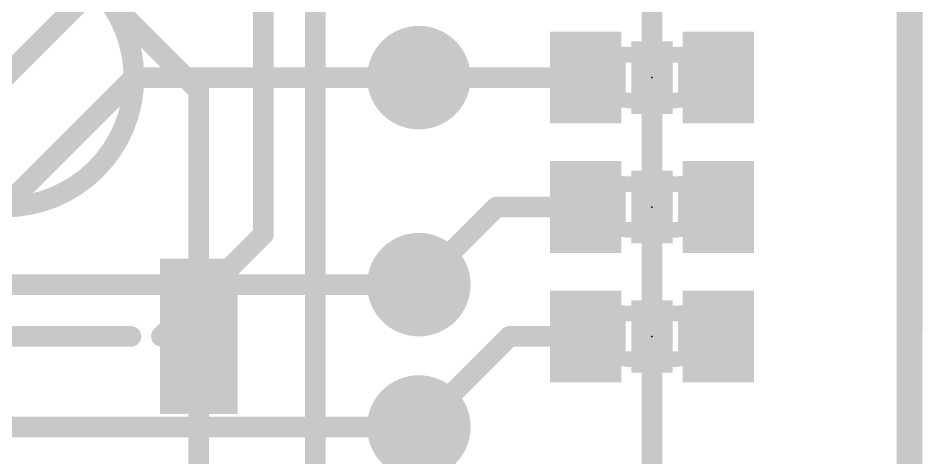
# Model space of a CAD drawing. Extents: x -3.8 to 20.4, y -11.4 to 31.9.
# Drawn here: x 11.56 to 20.45, y 8.97 to 13.28 of the extents above; entities that cross this region are included whole.
import ezdxf

# ---------------------------------------------------------------- set-up
doc = ezdxf.new("R2010")
doc.units = 0
for name, color, linetype in [('1', 12, 'CONTINUOUS'), ('16', 132, 'CONTINUOUS'), ('18', 110, 'CONTINUOUS'), ('20', 53, 'CONTINUOUS'), ('21', 41, 'CONTINUOUS'), ('23', 53, 'CONTINUOUS'), ('51', 53, 'CONTINUOUS')]:
    doc.layers.add(name, color=color, linetype=linetype)

# ---------------------------------------------------------------- blocks, each defined once
blk = doc.blocks.new('RECT')
blk.add_solid([(-0.5, -0.5), (0.5, -0.5), (-0.5, 0.5), (0.5, 0.5)])
blk = doc.blocks.new('ROUNDV')
at = {"const_width": 0.5}
blk.add_lwpolyline([(0, -0.25, 1), (0, 0.25, 1), (0, -0.25)], format="xyb", dxfattribs=at)

msp = doc.modelspace()

# ---------------------------------------------------------------- linework, layer by layer
at = {"layer": '1', "const_width": 0.2032}
for points in [[(20.32, 31.75), (20.32, 0)], [(13.335, 12.573), (12.319, 13.589)], [(14.478, 6.985), (14.478, 13.462)], [(17.13, 12.7), (15.494, 12.7)], [(13.335, 10.16), (13.335, 12.573)], [(16.256, 11.43), (15.494, 10.668)], [(17.13, 11.43), (16.256, 11.43)], [(13.335, 6.985), (13.335, 10.16)], [(16.383, 10.16), (15.494, 9.271)], [(17.13, 10.16), (16.383, 10.16)]]:
    msp.add_lwpolyline(points, dxfattribs=at)
at = {"layer": '1', "const_width": 0.1016}
for points in [[(15.494, 12.7508, 1), (15.494, 12.6492)], [(17.13, 12.6492, 1), (17.13, 12.7508)], [(13.3858, 12.573, 1), (13.2842, 12.573)], [(13.2991, 12.5371, 1), (13.3709, 12.6089)], [(16.256, 11.4808, 1), (16.256, 11.3792)], [(16.2919, 11.3941, 1), (16.2201, 11.4659)], [(17.13, 11.3792, 1), (17.13, 11.4808)], [(15.4581, 10.7039, 1), (15.5299, 10.6321)], [(13.3858, 10.16, 1), (13.2842, 10.16)], [(16.383, 10.2108, 1), (16.383, 10.1092)], [(16.4189, 10.1241, 1), (16.3471, 10.1959)], [(17.13, 10.1092, 1), (17.13, 10.2108)], [(13.2842, 10.16, 1), (13.3858, 10.16)], [(15.4581, 9.3069, 1), (15.5299, 9.2351)]]:
    msp.add_lwpolyline(points, format="xyb", dxfattribs=at)
at = {"layer": '16', "const_width": 0.2032}
for points in [[(20.32, 31.75), (20.32, 0)], [(17.78, 7.62), (17.78, 16.51)], [(12.7, 13.97), (11.43, 12.7)], [(12.7, 12.7), (11.43, 11.43)], [(15.494, 12.7), (12.7, 12.7)], [(15.494, 10.668), (8.89, 10.668)], [(15.494, 9.271), (2.794, 9.271)]]:
    msp.add_lwpolyline(points, dxfattribs=at)
at = {"layer": '16', "const_width": 0.1016}
for points in [[(12.7, 12.7508, 1), (12.7, 12.6492)], [(12.7359, 12.6641, 1), (12.6641, 12.7359)], [(15.494, 12.6492, 1), (15.494, 12.7508)], [(15.494, 10.6172, 1), (15.494, 10.7188)], [(15.494, 9.2202, 1), (15.494, 9.3218)]]:
    msp.add_lwpolyline(points, format="xyb", dxfattribs=at)
at = {"layer": '20', "const_width": 0.254}
msp.add_lwpolyline([(20.3, 0), (20.32, 31.75)], dxfattribs=at)
at = {"layer": '21', "const_width": 0.2032}
for points in [[(13.97, 14.24), (13.97, 11.16)], [(12.67, 10.16), (10.16, 10.16)]]:
    msp.add_lwpolyline(points, dxfattribs=at)
at = {"layer": '21'}
for points, const_width in [([(11.43, 11.43, 1), (11.43, 13.97, 1), (11.43, 11.43)], 0.2032), ([(13.9192, 11.16, 1), (14.0208, 11.16)], 0.1016), ([(12.67, 10.1092, 1), (12.67, 10.2108)], 0.1016)]:
    msp.add_lwpolyline(points, format="xyb", dxfattribs=dict(at, const_width=const_width))
at = {"layer": '23'}
for p in [(17.78, 12.7), (17.78, 11.43), (17.78, 10.16)]:
    msp.add_point(p, dxfattribs=at)
at = {"layer": '51'}
for points, const_width in [([(17.535, 12.924), (18.025, 12.924)], 0.1524), ([(18.025, 12.476), (17.535, 12.476)], 0.1524), ([(17.535, 11.654), (18.025, 11.654)], 0.1524), ([(18.025, 11.206), (17.535, 11.206)], 0.1524), ([(13.97, 11.16), (12.97, 10.16)], 0.2032), ([(17.535, 10.384), (18.025, 10.384)], 0.1524), ([(18.025, 9.936), (17.535, 9.936)], 0.1524)]:
    msp.add_lwpolyline(points, dxfattribs=dict(at, const_width=const_width))
for points, const_width in [([(17.535, 12.9621, 1), (17.535, 12.8859)], 0.0762), ([(18.025, 12.8859, 1), (18.025, 12.9621)], 0.0762), ([(17.535, 12.5141, 1), (17.535, 12.4379)], 0.0762), ([(18.025, 12.4379, 1), (18.025, 12.5141)], 0.0762), ([(17.535, 11.6921, 1), (17.535, 11.6159)], 0.0762), ([(18.025, 11.6159, 1), (18.025, 11.6921)], 0.0762), ([(17.535, 11.2441, 1), (17.535, 11.1679)], 0.0762), ([(18.025, 11.1679, 1), (18.025, 11.2441)], 0.0762), ([(14.0059, 11.1241, 1), (13.9341, 11.1959)], 0.1016), ([(17.535, 10.4221, 1), (17.535, 10.3459)], 0.0762), ([(18.025, 10.3459, 1), (18.025, 10.4221)], 0.0762), ([(12.9341, 10.1959, 1), (13.0059, 10.1241)], 0.1016), ([(17.535, 9.9741, 1), (17.535, 9.8979)], 0.0762), ([(18.025, 9.8979, 1), (18.025, 9.9741)], 0.0762)]:
    msp.add_lwpolyline(points, format="xyb", dxfattribs=dict(at, const_width=const_width))

# ---------------------------------------------------------------- block references
at = {"layer": '1', "rotation": 180}
for p, xscale, yscale in [((17.13, 12.7), 0.7, 0.9), ((18.43, 12.7), 0.7, 0.9), ((17.13, 11.43), 0.7, 0.9), ((18.43, 11.43), 0.7, 0.9), ((13.335, 10.16), 0.762, 1.524), ((17.13, 10.16), 0.7, 0.9), ((18.43, 10.16), 0.7, 0.9)]:
    msp.add_blockref('RECT', p, dxfattribs=dict(at, xscale=xscale, yscale=yscale))
at = {"layer": '18', "xscale": 1.016, "yscale": 1.016}
for p in [(15.494, 12.7), (15.494, 12.7), (15.494, 10.668), (15.494, 10.668), (15.494, 9.271), (15.494, 9.271)]:
    msp.add_blockref('ROUNDV', p, dxfattribs=at)
at = {"layer": '21', "xscale": 0.4064, "yscale": 0.7112, "rotation": 180}
for p in [(17.78, 12.7), (17.78, 11.43), (17.78, 10.16)]:
    msp.add_blockref('RECT', p, dxfattribs=at)
at = {"layer": '51', "xscale": 0.3, "yscale": 0.5999, "rotation": 180}
for p in [(17.3712, 12.7049), (18.184, 12.7049), (17.3712, 11.4349), (18.184, 11.4349), (17.3712, 10.1649), (18.184, 10.1649)]:
    msp.add_blockref('RECT', p, dxfattribs=at)

doc.saveas('drawing.dxf')
